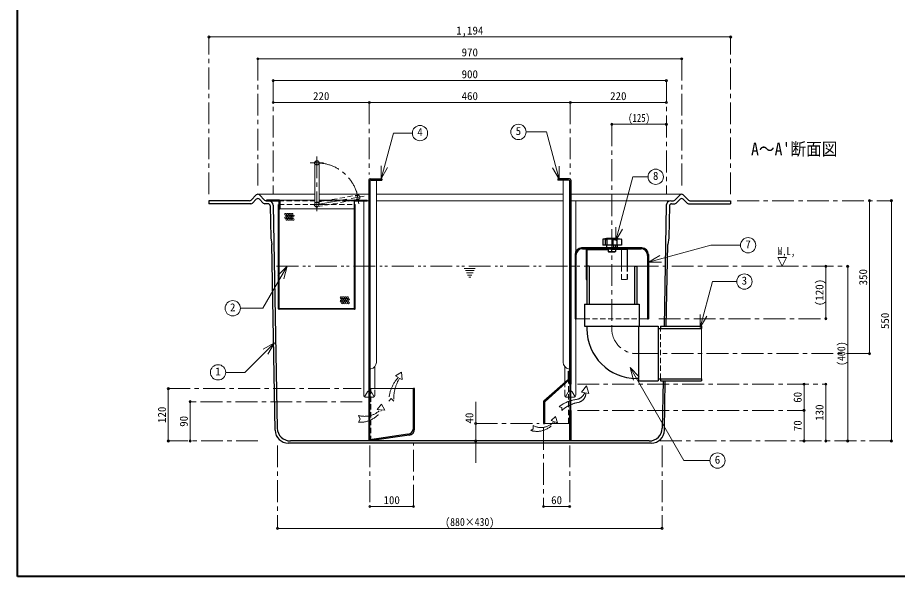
# Model space of a CAD drawing. Units: millimetres at full size, sheet at 1:10. Extents: x -2094 to 1956, y -1414 to 1396.
# Drawn here: x -2094 to -80, y -1414 to -134 of the extents above; entities that cross this region are included whole.
import ezdxf
from ezdxf.enums import TextEntityAlignment as Align

# ---------------------------------------------------------------- set-up
doc = ezdxf.new("R2010")
doc.units = ezdxf.units.MM
doc.header["$LTSCALE"] = 10
doc.header["$PDMODE"] = 32
doc.header["$PDSIZE"] = 5
for name, pattern in [('CHAIN1', [8, 5, -1, 1, -1]), ('DASHED1', [1.8, 1.2, -0.6]), ('DOUBLE_CHAIN1', [8.8, 5, -1, 0.6, -0.6, 0.6, -1])]:
    doc.linetypes.add(name, pattern=pattern)
doc.layers.add('0-0_ﾚｲﾔ1', color=4, linetype='Continuous', lineweight=9)
doc.styles.add('ＭＳ ゴシック', font='')
doc.styles.get('ＭＳ ゴシック').set_extended_font_data('MS Gothic')

msp = doc.modelspace()

# ---------------------------------------------------------------- linework, layer by layer
at = {"layer": '0-0_ﾚｲﾔ1', "color": 1, "lineweight": 40}
for p, q in [((-2093.69, -1413.67), (-2093.69, 1396.33)), ((1956.31, -1413.67), (-2093.69, -1413.67))]:
    msp.add_line(p, q, dxfattribs=at)
at = {"layer": '0-0_ﾚｲﾔ1'}
for p, q in [((-461.69, -178.67), (-1655.69, -178.67)), ((-573.69, -228.67), (-1543.69, -228.67)), ((-1508.69, -278.67), (-608.69, -278.67)), ((-1288.69, -328.67), (-1508.69, -328.67)), ((-828.69, -328.67), (-1288.69, -328.67)), ((-608.69, -328.67), (-828.69, -328.67)), ((-733.69, -378.67), (-608.69, -378.67)), ((-1543.69, -538.67), (-1413.69, -538.67)), ((-1403.69, -538.67), (-1289.94, -538.67)), ((-1272.44, -538.67), (-845.69, -538.67)), ((-826.69, -538.67), (-573.69, -538.67)), ((-1495.19, -552.17), (-1413.69, -552.17)), ((-1403.69, -552.17), (-1322.19, -552.17)), ((-1301.28, -998.67), (-1301.28, -553.67)), ((-1293.69, -553.67), (-1289.94, -553.67)), ((-1272.44, -553.67), (-845.69, -553.67)), ((-826.69, -553.67), (-598.87, -553.67)), ((-816.1, -998.67), (-816.1, -553.67)), ((-143.69, -903.67), (-143.69, -553.67)), ((-93.69, -1103.67), (-93.69, -553.67)), ((-1493.69, -572.17), (-1323.69, -572.17)), ((-699.7, -665.17), (-723.07, -665.17)), ((-711.69, -666.17), (-711.69, -703.67)), ((-698.7, -666.17), (-698.7, -703.67)), ((-697.95, -665.17), (-697.95, -703.67)), ((-243.69, -823.67), (-243.69, -703.67)), ((-193.69, -1103.67), (-193.69, -703.67)), ((-815.69, -823.67), (-796.19, -823.67)), ((-651.69, -823.67), (-671.19, -823.67)), ((-1276.1, -983.67), (-1276.1, -933.49)), ((-841.28, -969.55), (-841.28, -933.49)), ((-1748.69, -1103.67), (-1748.69, -983.67)), ((-293.69, -1033.67), (-293.69, -973.67)), ((-243.69, -973.67), (-243.69, -1103.67)), ((-1299.82, -1002.2), (-1292.95, -991.04)), ((-1296.28, -1003.67), (-1289.94, -1003.67)), ((-821.1, -1003.67), (-827.44, -1003.67)), ((-817.57, -1002.2), (-824.43, -991.04)), ((-1698.69, -1013.67), (-1698.69, -1103.67)), ((-1045.19, -1153.67), (-1045.19, -1013.67)), ((-293.69, -1103.67), (-293.69, -1033.67)), ((-1187.44, -1253.67), (-1287.44, -1253.67)), ((-829.94, -1253.67), (-889.94, -1253.67)), ((-1498.69, -1303.67), (-618.69, -1303.67))]:
    msp.add_line(p, q, dxfattribs=at)
at = {"layer": '0-0_ﾚｲﾔ1', "linetype": 'CHAIN1'}
for p, q in [((-1655.69, -538.67), (-1655.69, -178.67)), ((-461.69, -538.67), (-461.69, -178.67)), ((-1543.69, -228.67), (-1543.69, -523.67)), ((-573.69, -228.67), (-573.69, -523.67)), ((-1508.69, -278.67), (-1508.69, -538.67)), ((-608.69, -278.67), (-608.69, -538.67)), ((-1288.69, -328.67), (-1288.69, -493.67)), ((-828.69, -328.67), (-828.69, -493.67)), ((-733.69, -378.67), (-733.69, -846.67)), ((-1408.69, -452.17), (-1408.69, -577.17)), ((-1423.69, -467.17), (-1393.69, -467.17)), ((-1408.69, -562.17), (-1300.33, -543.25)), ((-1312.53, -560.61), (-1317.69, -531.05)), ((-1423.69, -562.17), (-1393.69, -562.17)), ((-446.69, -553.67), (-93.69, -553.67)), ((-596.42, -703.67), (-193.69, -703.67)), ((-626.19, -823.67), (-243.69, -823.67)), ((-676.69, -903.67), (-143.69, -903.67)), ((-1748.69, -983.67), (-1307.44, -983.67)), ((-812.44, -973.67), (-243.69, -973.67)), ((-1304.94, -1013.67), (-1698.69, -1013.67)), ((-812.44, -1033.67), (-293.69, -1033.67)), ((-1045.19, -1063.67), (-899.94, -1063.67)), ((-889.94, -1073.67), (-889.94, -1253.67)), ((-1543.69, -1103.67), (-1748.69, -1103.67)), ((-623.69, -1103.67), (-93.69, -1103.67)), ((-1498.69, -1113.67), (-1498.69, -1303.67)), ((-1287.44, -1113.67), (-1287.44, -1253.67)), ((-1187.44, -1253.67), (-1187.44, -1108.67)), ((-829.94, -1113.67), (-829.94, -1253.67)), ((-618.69, -1113.67), (-618.69, -1303.67))]:
    msp.add_line(p, q, dxfattribs=at)
at = {"layer": '0-0_ﾚｲﾔ1', "color": 7, "lineweight": 18}
for p, q in [((-929.88, -396.2), (-883.34, -396.2)), ((-854.37, -504.31), (-883.34, -396.2)), ((-1413.69, -467.17), (-1413.69, -562.17)), ((-1403.69, -467.17), (-1403.69, -562.17)), ((-1261.76, -503.61), (-1261.76, -473.61)), ((-1261.76, -503.61), (-1246.76, -477.63)), ((-854.37, -504.31), (-869.37, -478.33)), ((-854.37, -504.31), (-854.37, -474.31)), ((-724.2, -644.52), (-685.16, -498.83)), ((-650.69, -498.83), (-685.16, -498.83)), ((-1272.44, -506.17), (-1272.44, -923.67)), ((-844.94, -506.17), (-844.94, -923.67)), ((-724.2, -644.52), (-724.2, -614.52)), ((-724.2, -644.52), (-709.2, -618.54)), ((-723.07, -663.67), (-723.07, -665.17)), ((-723.07, -665.17), (-725.44, -665.17)), ((-649.98, -694.03), (-624, -679.03)), ((-353.69, -683.67), (-333.69, -683.67)), ((-343.69, -703.67), (-353.69, -683.67)), ((-343.69, -703.67), (-333.69, -683.67)), ((-1476.51, -703.49), (-1532.13, -799.83)), ((-1476.51, -703.49), (-1497.72, -724.7)), ((-1476.51, -703.49), (-1484.27, -732.47)), ((-681.69, -703.67), (-785.69, -703.67)), ((-649.98, -694.03), (-619.98, -694.03)), ((-1583.78, -799.83), (-1532.13, -799.83)), ((-531.27, -844.18), (-531.27, -814.18)), ((-531.27, -844.18), (-516.27, -818.2)), ((-528.19, -846.17), (-528.19, -961.17)), ((-1505.67, -878.65), (-1573.56, -946.53)), ((-1505.67, -878.65), (-1531.66, -893.65)), ((-1505.67, -878.65), (-1520.67, -904.63)), ((-691.95, -935.29), (-670.74, -956.51)), ((-691.95, -935.29), (-684.19, -964.27)), ((-1617.4, -946.53), (-1573.56, -946.53)), ((-1187.44, -983.67), (-1287.44, -983.67)), ((-829.94, -1033.67), (-829.94, -973.67)), ((-827.44, -973.67), (-827.44, -1033.67)), ((-1289.94, -1103.67), (-1289.94, -1013.67)), ((-1287.44, -1013.67), (-1287.44, -1101.14)), ((-887.44, -1063.67), (-829.94, -1063.67))]:
    msp.add_line(p, q, dxfattribs=at)
at = {"layer": '0-0_ﾚｲﾔ1', "color": 5, "lineweight": 25}
for p, q in [((-1289.94, -506.67), (-1289.94, -1013.67)), ((-1287.44, -509.17), (-1287.44, -1013.67)), ((-1286.94, -503.67), (-1259.94, -503.67)), ((-1284.44, -506.17), (-1259.94, -506.17)), ((-1259.94, -503.67), (-1259.94, -506.17)), ((-857.44, -503.67), (-857.44, -506.17)), ((-830.44, -503.67), (-857.44, -503.67)), ((-832.94, -506.17), (-857.44, -506.17)), ((-829.94, -973.67), (-829.94, -509.17)), ((-827.44, -506.67), (-827.44, -973.67)), ((-1559.01, -552.16), (-1547.26, -540.17)), ((-1528.37, -552.16), (-1540.12, -540.17)), ((-589.01, -552.16), (-577.26, -540.17)), ((-558.37, -552.16), (-570.12, -540.17)), ((-1655.69, -553.67), (-1655.69, -560.67)), ((-1562.58, -553.67), (-1655.69, -553.67)), ((-1559.64, -560.67), (-1655.69, -560.67)), ((-1556.07, -559.16), (-1547.26, -550.17)), ((-1531.32, -559.16), (-1540.12, -550.17)), ((-1520.47, -560.67), (-1527.74, -560.67)), ((-1524.8, -553.67), (-1495.94, -553.67)), ((-1523.69, -553.67), (-1523.69, -552.17)), ((-1495.19, -552.17), (-1523.69, -552.17)), ((-1508.51, -563.48), (-1499.23, -1074.21)), ((-1496.19, -562.17), (-1495.19, -562.17)), ((-1496.19, -801.17), (-1496.19, -562.17)), ((-1495.19, -800.67), (-1495.19, -554.42)), ((-1493.69, -553.67), (-1493.69, -572.17)), ((-1323.69, -553.67), (-1323.69, -572.17)), ((-1322.19, -552.17), (-1293.69, -552.17)), ((-1322.19, -800.67), (-1322.19, -554.42)), ((-1322.19, -562.17), (-1321.19, -562.17)), ((-1321.44, -553.67), (-1293.69, -553.67)), ((-1321.19, -801.17), (-1321.19, -562.17)), ((-1293.69, -553.67), (-1293.69, -552.17)), ((-608.87, -563.48), (-613.92, -841.17)), ((-598.87, -553.67), (-592.58, -553.67)), ((-596.91, -560.67), (-589.64, -560.67)), ((-586.07, -559.16), (-577.26, -550.17)), ((-561.32, -559.16), (-570.12, -550.17)), ((-557.74, -560.67), (-461.69, -560.67)), ((-554.8, -553.67), (-461.69, -553.67)), ((-461.69, -553.67), (-461.69, -560.67)), ((-1495.19, -572.17), (-1493.69, -572.17)), ((-1323.69, -572.17), (-1322.19, -572.17)), ((-754.31, -642.47), (-754.31, -655.67)), ((-745.61, -639.76), (-753.53, -641.49)), ((-748.62, -642.47), (-748.62, -655.67)), ((-744.76, -639.67), (-720.75, -639.67)), ((-731.5, -642.47), (-731.5, -655.67)), ((-719.89, -639.76), (-711.98, -641.49)), ((-711.72, -642.47), (-711.72, -655.67)), ((-1504.14, -1079.21), (-1511.87, -653.67)), ((-664.69, -661.67), (-802.69, -661.67)), ((-800.69, -663.67), (-666.69, -663.67)), ((-711.19, -655.67), (-754.31, -655.67)), ((-745.69, -655.67), (-745.69, -661.67)), ((-741.94, -663.67), (-741.94, -669.67)), ((-730.48, -655.67), (-730.48, -661.67)), ((-725.8, -655.67), (-725.8, -661.67)), ((-725.44, -663.67), (-725.44, -669.67)), ((-725.28, -655.67), (-725.28, -661.67)), ((-721.69, -655.67), (-721.69, -661.67)), ((-608.92, -841.17), (-605.51, -653.67)), ((-817.69, -676.67), (-817.69, -823.67)), ((-815.69, -678.67), (-815.69, -823.67)), ((-792.19, -665.17), (-792.19, -733.67)), ((-790.69, -665.92), (-790.69, -790.67)), ((-789.94, -665.17), (-741.94, -665.17)), ((-741.94, -669.67), (-725.44, -669.67)), ((-733.69, -669.67), (-733.69, -665.17)), ((-725.44, -669.67), (-726.44, -670.67)), ((-649.69, -676.67), (-649.69, -823.67)), ((-785.69, -703.67), (-790.69, -703.67)), ((-785.69, -703.67), (-785.69, -790.67)), ((-681.69, -703.67), (-681.69, -790.67)), ((-792.19, -733.67), (-790.69, -733.67)), ((-1322.19, -802.17), (-1495.19, -802.17)), ((-1322.69, -801.17), (-1494.69, -801.17)), ((-796.19, -790.67), (-796.19, -840.67)), ((-796.19, -790.67), (-671.19, -790.67)), ((-671.19, -790.67), (-671.19, -840.67)), ((-817.69, -823.67), (-815.69, -823.67)), ((-796.19, -840.67), (-671.19, -840.67)), ((-790.69, -840.67), (-790.69, -846.67)), ((-672.19, -841.17), (-672.19, -966.17)), ((-622.19, -841.17), (-528.19, -841.17)), ((-622.19, -841.17), (-622.19, -846.17)), ((-528.19, -841.17), (-528.19, -846.17)), ((-627.19, -846.17), (-528.19, -846.17)), ((-832.44, -943.67), (-829.94, -943.67)), ((-832.44, -960.31), (-832.44, -943.67)), ((-888.94, -1012.1), (-833.44, -962.55)), ((-886.44, -1013.22), (-830.94, -963.67)), ((-672.19, -960.67), (-676.69, -960.67)), ((-672.19, -966.17), (-627.19, -966.17)), ((-627.19, -961.17), (-528.19, -961.17)), ((-622.19, -961.17), (-622.19, -966.17)), ((-622.19, -966.17), (-528.19, -966.17)), ((-616.19, -966.17), (-618.16, -1074.21)), ((-613.25, -1079.21), (-611.19, -966.17)), ((-528.19, -961.17), (-528.19, -966.17)), ((-1184.94, -983.67), (-1187.44, -983.67)), ((-1187.44, -1073.54), (-1187.44, -983.67)), ((-1184.94, -1075.7), (-1184.94, -983.67)), ((-829.94, -973.67), (-827.44, -973.67)), ((-1287.44, -1013.67), (-1289.94, -1013.67)), ((-889.94, -1014.34), (-889.94, -1063.67)), ((-887.44, -1015.46), (-887.44, -1063.67)), ((-829.94, -1033.67), (-827.44, -1033.67)), ((-829.94, -1103.67), (-829.94, -1033.67)), ((-827.44, -1033.67), (-827.44, -1103.67)), ((-889.94, -1063.67), (-887.44, -1063.67)), ((-648.15, -1103.67), (-1469.23, -1103.67)), ((-1197.77, -1090.54), (-1287.44, -1103.67)), ((-1200.27, -1088.38), (-1287.38, -1101.13)), ((-643.24, -1108.67), (-1474.14, -1108.67))]:
    msp.add_line(p, q, dxfattribs=at)
at = {"layer": '0-0_ﾚｲﾔ1', "linetype": 'DASHED1'}
for p, q in [((-1409.55, -557.24), (-1315.97, -540.9)), ((-1495.94, -553.67), (-1413.69, -553.67)), ((-1495.19, -562.17), (-1423.69, -562.17)), ((-1407.83, -567.09), (-1314.25, -550.76)), ((-1403.69, -553.67), (-1321.44, -553.67)), ((-1393.69, -562.17), (-1322.19, -562.17)), ((-736.06, -663.67), (-736.06, -665.17)), ((-725.44, -665.17), (-736.06, -665.17)), ((-711.69, -703.67), (-711.69, -733.67)), ((-698.7, -703.67), (-698.7, -733.67)), ((-697.95, -703.67), (-697.95, -733.67)), ((-711.69, -733.67), (-697.95, -733.67)), ((-796.19, -823.67), (-671.19, -823.67)), ((-622.19, -961.17), (-622.19, -846.17)), ((-832.44, -960.31), (-832.44, -1063.67)), ((-1284.94, -983.67), (-1284.94, -1103.3)), ((-1276.1, -998.67), (-1276.1, -983.67)), ((-841.28, -998.67), (-841.28, -969.55)), ((-1281.1, -1003.67), (-1289.94, -1003.67)), ((-1277.57, -1002.2), (-1284.43, -991.04)), ((-839.82, -1002.2), (-832.95, -991.04)), ((-836.28, -1003.67), (-827.44, -1003.67))]:
    msp.add_line(p, q, dxfattribs=at)
at = {"layer": '0-0_ﾚｲﾔ1', "linetype": 'DOUBLE_CHAIN1'}
for p, q in [((-1500.96, -703.67), (-790.69, -703.67)), ((-676.69, -703.67), (-611.42, -703.67)), ((-1071.19, -708.67), (-1046.19, -708.67)), ((-1068.69, -713.67), (-1048.69, -713.67)), ((-1066.19, -718.67), (-1051.19, -718.67)), ((-1063.69, -723.67), (-1053.69, -723.67)), ((-1061.19, -728.67), (-1056.19, -728.67)), ((-1228.75, -954.51), (-1214.62, -946.48)), ((-1221.88, -957.94), (-1228.75, -954.51)), ((-803.23, -991.74), (-791.76, -977.63)), ((-1243.65, -1012.18), (-1238.3, -1006.07)), ((-1232.57, -1012.57), (-1238.3, -1006.07)), ((-795.74, -993.41), (-803.23, -991.74)), ((-1252.84, -1032.89), (-1260.52, -1019.43)), ((-854.05, -1025.12), (-847.94, -1026.74)), ((-847.91, -1033.64), (-847.94, -1026.74)), ((-1313.19, -1045.49), (-1309.22, -1053.48)), ((-1260.48, -1032.12), (-1252.84, -1032.89)), ((-1313.58, -1060.39), (-1309.22, -1053.48)), ((-872.52, -1057.09), (-862.37, -1047.83)), ((-866.26, -1058.9), (-872.52, -1057.09)), ((-918.93, -1079.7), (-913.55, -1075.84)), ((-913.99, -1068.45), (-913.55, -1075.84))]:
    msp.add_line(p, q, dxfattribs=at)
at = {"layer": '0-0_ﾚｲﾔ1', "color": 7, "lineweight": 18}
for points in [[(-1261.76, -503.61), (-1233.67, -398.76), (-1190.15, -398.76)], [(-649.98, -694.03), (-506.65, -655.62), (-439.13, -655.62)], [(-531.27, -844.18), (-503, -738.7), (-447.69, -738.7)], [(-691.95, -935.29), (-568.85, -1148.52), (-509.2, -1148.52)]]:
    msp.add_lwpolyline(points, dxfattribs=at)
at = {"layer": '0-0_ﾚｲﾔ1', "color": 5, "lineweight": 25}
for points in [[(-1515.48, -565.57), (-1514.15, -638.67), (-1511.87, -653.67)], [(-601.91, -565.57), (-603.24, -638.67), (-605.51, -653.67)], [(-748.62, -642.47), (-745.19, -642.47), (-745.19, -655.67)], [(-731.5, -642.47), (-722.3, -642.47), (-722.3, -655.67)], [(-711.72, -642.47), (-711.19, -642.47), (-711.19, -655.67)], [(-741.94, -669.67), (-740.94, -670.67), (-726.44, -670.67)], [(-651.69, -678.67), (-651.69, -823.67), (-649.69, -823.67)], [(-681.69, -703.67), (-676.69, -703.67), (-676.69, -790.67)], [(-672.19, -841.17), (-627.19, -841.17), (-627.19, -966.17)]]:
    msp.add_lwpolyline(points, dxfattribs=at)
at = {"layer": '0-0_ﾚｲﾔ1', "linetype": 'DOUBLE_CHAIN1'}
for points in [[(-1219.59, -960.24), (-1213.47, -962.53), (-1214.62, -946.48)], [(-793.01, -993.41), (-786.18, -994.69), (-791.76, -977.63)], [(-1263.16, -1032.12), (-1270.41, -1031.2), (-1260.52, -1019.43)], [(-864.38, -1059.75), (-857.81, -1062.09), (-862.37, -1047.83)]]:
    msp.add_lwpolyline(points, dxfattribs=at)
at = {"layer": '0-0_ﾚｲﾔ1', "color": 7, "lineweight": 18}
for centre in [(-1172.65, -398.76), (-947.38, -396.2), (-633.19, -498.83), (-421.63, -655.62), (-430.19, -738.7), (-1601.28, -799.83), (-1634.9, -946.53), (-491.7, -1148.52)]:
    msp.add_circle(centre, 17.5, dxfattribs=at)
at = {"layer": '0-0_ﾚｲﾔ1', "color": 5, "lineweight": 25}
msp.add_circle((-1408.69, -467.17), 5, dxfattribs=at)
at = {"layer": '0-0_ﾚｲﾔ1', "linetype": 'DASHED1'}
msp.add_circle((-1315.11, -545.83), 5, dxfattribs=at)
at = {"layer": '0-0_ﾚｲﾔ1'}
for centre in [(-1480.39, -584.48), (-1475.39, -584.48), (-1470.39, -584.48), (-1465.39, -584.48), (-1480.39, -592.48), (-1477.89, -588.48), (-1477.89, -596.48), (-1475.39, -592.48), (-1472.89, -588.48), (-1472.89, -596.48), (-1470.39, -592.48), (-1467.89, -588.48), (-1467.89, -596.48), (-1465.39, -592.48), (-1462.89, -588.48), (-1462.89, -596.48), (-1353.47, -775.37), (-1353.47, -783.37), (-1350.97, -779.37), (-1348.47, -775.37), (-1348.47, -783.37), (-1345.97, -779.37), (-1343.47, -775.37), (-1343.47, -783.37), (-1340.97, -779.37), (-1338.47, -775.37), (-1338.47, -783.37), (-1335.97, -779.37), (-1350.97, -787.37), (-1345.97, -787.37), (-1340.97, -787.37), (-1335.97, -787.37)]:
    msp.add_circle(centre, 2, dxfattribs=at)
at = {"layer": '0-0_ﾚｲﾔ1', "linetype": 'CHAIN1'}
for centre, radius, start, end in [((-1408.69, -562.17), 95, 9.90103, 90), ((-676.69, -846.67), 57, 180, 270)]:
    msp.add_arc(centre, radius, start, end, dxfattribs=at)
at = {"layer": '0-0_ﾚｲﾔ1', "color": 5, "lineweight": 25}
for centre, radius, start, end in [((-1286.94, -506.67), 3, 90, 180), ((-1284.44, -509.17), 3, 90, 180), ((-832.94, -509.17), 3, 0, 90), ((-830.44, -506.67), 3, 0, 90), ((-1543.69, -543.67), 5, 44.3947, 135.6053), ((-573.69, -543.67), 5, 44.3947, 135.6053), ((-1562.58, -548.67), 5, 270, 315.6053), ((-1559.64, -555.67), 5, 270, 315.6053), ((-1543.69, -553.67), 5, 44.3947, 135.6053), ((-1527.74, -555.67), 5, 224.3947, 270), ((-1524.8, -548.67), 5, 224.3947, 270), ((-1520.47, -565.67), 5, 1.04163, 90), ((-1518.51, -563.67), 10, 1.04163, 90), ((-1495.94, -554.42), 0.75, 0, 90), ((-1495.19, -553.67), 1.5, 0, 90), ((-1322.19, -553.67), 1.5, 90, 180), ((-1321.44, -554.42), 0.75, 90, 180), ((-598.87, -563.67), 10, 90, 178.95837), ((-596.91, -565.67), 5, 90, 178.95837), ((-592.58, -548.67), 5, 270, 315.6053), ((-589.64, -555.67), 5, 270, 315.6053), ((-573.69, -553.67), 5, 44.3947, 135.6053), ((-557.74, -555.67), 5, 224.3947, 270), ((-554.8, -548.67), 5, 224.3947, 270), ((-753.31, -642.47), 1, 102.36697, 180), ((-751.47, -647.1), 5.43, 58.41904, 121.58096), ((-744.76, -643.67), 4, 90, 102.36697), ((-738.35, -671.18), 29.51, 76.59069, 103.40931), ((-717.01, -659.46), 17.8, 72.70582, 107.29418), ((-720.75, -643.67), 4, 77.63303, 90), ((-712.19, -642.47), 1, 0, 77.63303), ((-802.69, -676.67), 15, 90, 180), ((-800.69, -678.67), 15, 90, 180), ((-790.69, -665.17), 1.5, 90, 180), ((-666.69, -678.67), 15, 0, 90), ((-664.69, -676.67), 15, 0, 90), ((-789.94, -665.92), 0.75, 90, 180), ((-737.82, -658.7), 11.72, 249.39031, 290.60969), ((-729.57, -658.7), 11.72, 249.39031, 290.60969), ((-1495.19, -801.17), 1, 180, 270), ((-1494.69, -800.67), 0.5, 180, 270), ((-1322.69, -800.67), 0.5, 270, 0), ((-1322.19, -801.17), 1, 270, 0), ((-676.69, -846.67), 114, 180, 270), ((-835.44, -960.31), 3, 311.7603, 0), ((-832.94, -961.43), 3, 311.7603, 0), ((-886.94, -1014.34), 3, 131.7603, 180), ((-884.44, -1015.46), 3, 131.7603, 180), ((-1474.14, -1078.67), 30, 181.04163, 270), ((-1469.23, -1073.67), 30, 181.04163, 270), ((-1202.44, -1073.54), 15, 278.32565, 0), ((-1199.94, -1075.7), 15, 278.32565, 0), ((-648.15, -1073.67), 30, 270, 358.95837), ((-643.24, -1078.67), 30, 270, 358.95837), ((-1286.94, -1104.1), 3, 98.32565, 171.71764)]:
    msp.add_arc(centre, radius, start, end, dxfattribs=at)
at = {"layer": '0-0_ﾚｲﾔ1', "linetype": 'DASHED1'}
for centre, radius, start, end in [((-1408.69, -562.17), 6, 180, 0), ((-1408.69, -562.17), 5, 0, 180), ((-1288.69, -993.67), 5, 31.61007, 104.47751), ((-1281.1, -998.67), 5, 270, 0), ((-836.28, -998.67), 5, 180, 270), ((-828.69, -993.67), 5, 75.52249, 148.38993)]:
    msp.add_arc(centre, radius, start, end, dxfattribs=at)
at = {"layer": '0-0_ﾚｲﾔ1', "color": 7, "lineweight": 18}
for centre, radius, start, end in [((-1408.69, -562.17), 5, 180, 0), ((-1287.44, -923.67), 15, 279.59407, 0), ((-829.94, -923.67), 15, 180, 260.40593), ((-1284.44, -941.41), 3, 99.59407, 180), ((-832.94, -941.41), 3, 0, 80.40593)]:
    msp.add_arc(centre, radius, start, end, dxfattribs=at)
at = {"layer": '0-0_ﾚｲﾔ1'}
for centre, radius, start, end in [((-699.45, -665.17), 1.5, 0, 90), ((-712.69, -666.17), 1, 0, 90), ((-699.7, -666.17), 1, 0, 90), ((-1296.28, -998.67), 5, 180, 270), ((-1288.69, -993.67), 5, 104.47751, 148.38993), ((-828.69, -993.67), 5, 31.61007, 75.52249), ((-821.1, -998.67), 5, 270, 0)]:
    msp.add_arc(centre, radius, start, end, dxfattribs=at)
at = {"layer": '0-0_ﾚｲﾔ1', "linetype": 'DOUBLE_CHAIN1'}
for centre, radius, start, end in [((-1166.72, -1011.57), 76.93, 135.80346, 180.45465), ((-1145.79, -1006.33), 87, 148.01161, 184.1128), ((-818.32, -984.72), 24.2, 283.14613, 338.95284), ((-814.92, -993.97), 21.91, 284.20956, 1.46733), ((-803.88, -1089.06), 81.28, 96.31627, 128.11619), ((-797.15, -1090.14), 75.95, 99.38505, 131.93483), ((-1308.39, -1006.13), 54.51, 264.54319, 331.51617), ((-1299.84, -995.15), 52.08, 255.14126, 314.77601), ((-905.08, -1033.02), 48.7, 253.46971, 326.69764), ((-895.87, -1034.92), 38.11, 241.61478, 321.00508)]:
    msp.add_arc(centre, radius, start, end, dxfattribs=at)
at = {"layer": '0-0_ﾚｲﾔ1', "color": 1}
for p in [(-1655.69, -178.67), (-461.69, -178.67), (-1543.69, -228.67), (-573.69, -228.67), (-1508.69, -278.67), (-608.69, -278.67), (-1508.69, -328.67), (-1288.69, -328.67), (-828.69, -328.67), (-608.69, -328.67), (-733.69, -378.67), (-608.69, -378.67), (-143.69, -553.67), (-93.69, -553.67), (-243.69, -703.67), (-193.69, -703.67), (-243.69, -823.67), (-143.69, -903.67), (-1748.69, -983.67), (-293.69, -973.67), (-243.69, -973.67), (-1698.69, -1013.67), (-293.69, -1033.67), (-1045.19, -1063.67), (-1748.69, -1103.67), (-1698.69, -1103.67), (-1045.19, -1103.67), (-293.69, -1103.67), (-243.69, -1103.67), (-193.69, -1103.67), (-93.69, -1103.67), (-1287.44, -1253.67), (-1187.44, -1253.67), (-889.94, -1253.67), (-829.94, -1253.67), (-1498.69, -1303.67), (-618.69, -1303.67)]:
    msp.add_point(p, dxfattribs=at)

# ---------------------------------------------------------------- texts
at = {"layer": '0-0_ﾚｲﾔ1', "color": 7, "style": 'ＭＳ ゴシック'}
for s, p in [('1,194', (-1089.94, -178.67)), ('970', (-1077.44, -228.67)), ('900', (-1077.44, -278.67)), ('220', (-1417.44, -328.67)), ('460', (-1077.44, -328.67)), ('220', (-737.44, -328.67)), ('4', (-1178.9, -411.26)), ('5', (-953.63, -408.7)), ('8', (-639.44, -511.33)), ('7', (-427.88, -668.12)), ('3', (-436.44, -751.2)), ('2', (-1607.53, -812.33)), ('1', (-1641.15, -959.03)), ('6', (-497.95, -1161.02)), ('100', (-1256.19, -1253.67)), ('60', (-872.44, -1253.67))]:
    msp.add_text(s, height=18.33, dxfattribs=at).set_placement(p, align=Align.BOTTOM_LEFT)
for s, height, width, p in [('(125)', 18.33, 0.8, (-696.19, -378.67)), ("A～A'断面図", 29.33, 0.9, (-414.94, -458.67)), ('W,L,', 18.33, 0.8, (-353.69, -683.67)), ('(880×430)', 18.33, 0.9, (-1114.94, -1303.67))]:
    msp.add_text(s, height=height, dxfattribs=dict(at, width=width)).set_placement(p, align=Align.BOTTOM_LEFT)
for s, p in [('350', (-143.69, -747.42)), ('(120)', (-243.69, -794.92)), ('550', (-93.69, -847.42)), ('60', (-293.69, -1016.17)), ('120', (-1748.69, -1062.42)), ('130', (-243.69, -1057.42)), ('40', (-1045.19, -1063.67)), ('90', (-1698.69, -1071.17)), ('70', (-293.69, -1081.17))]:
    msp.add_text(s, height=18.33, rotation=90, dxfattribs=at).set_placement(p, align=Align.BOTTOM_LEFT)
at = {"layer": '0-0_ﾚｲﾔ1', "color": 7, "style": 'ＭＳ ゴシック', "width": 0.9}
msp.add_text('(400)', height=18.33, rotation=90, dxfattribs=at).set_placement((-193.69, -931.79), align=Align.BOTTOM_LEFT)

doc.saveas('drawing.dxf')
